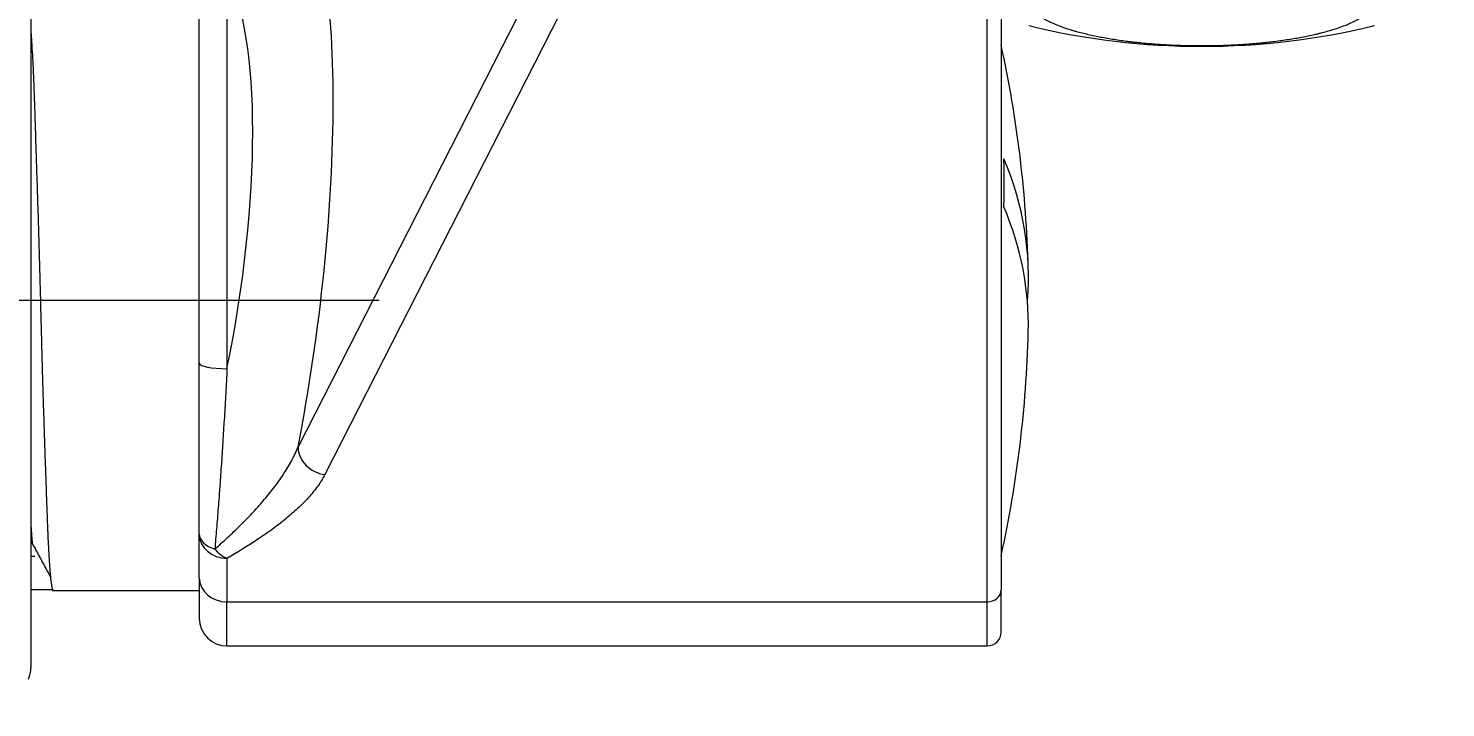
# Model space of a CAD drawing. Extents: x 8886 to 9306, y -19565 to -18971.
# Drawn here: x 9119.89 to 9158.34, y -19258.58 to -19240.14 of the extents above; entities that cross this region are included whole.
import ezdxf

# ---------------------------------------------------------------- set-up
doc = ezdxf.new("R2010")
doc.units = 0
doc.header["$MEASUREMENT"] = 0
doc.linetypes.add('CENTER', pattern=[47.5, 22, -8.5, 8.5, -8.5])
doc.linetypes.add('HIDDEN2', pattern=[4.7625, 3.175, -1.5875])
doc.layers.get('DEFPOINTS').update_dxf_attribs({"linetype": 'CONTINUOUS'})
doc.layers.add('1', color=4, linetype='HIDDEN2', lineweight=13)
doc.layers.add('5', color=2, linetype='CONTINUOUS', lineweight=9)
doc.styles.get("Standard").update_dxf_attribs({"font": ''})
doc.styles.get('Standard').set_extended_font_data('Gulim')
doc.dimstyles.new('STANDARD$0', dxfattribs={"dimtxt": 3.5, "dimasz": 2.5, "dimexe": 0.7, "dimexo": 0.7, "dimgap": 0.5, "dimtad": 3, "dimdec": 4, "dimdsep": 46, "dimtxsty": 'Standard', "dimcen": 0, "dimclrd": 2, "dimclre": 2, "dimclrt": 4, "dimadec": 0, "dimazin": 0, "dimtp": 0.2, "dimtm": 0.1, "dimtfac": 0.5, "dimtdec": 4, "dimtmove": 1, "dimatfit": 3, "dimfxl": 1, "dimtolj": 1, "dimarcsym": 0})

# ---------------------------------------------------------------- blocks, each defined once
blk = doc.blocks.new('*D12')
at = {"layer": '5', "color": 2, "lineweight": -2, "transparency": 16777216}
for p, q in [((9271.522, -19173.646), (9271.522, -19288.167)), ((9111.708, -19271.015), (9111.708, -19288.167)), ((9116.708, -19287.467), (9266.522, -19287.467))]:
    blk.add_line(p, q, dxfattribs=at)
at = {"layer": '5', "color": 2, "transparency": 16777216}
for points in [[(9116.708, -19286.634), (9116.708, -19288.3), (9111.708, -19287.467)], [(9266.522, -19286.634), (9266.522, -19288.3), (9271.522, -19287.467)]]:
    blk.add_solid(points, dxfattribs=at)
at = {"layer": 'DEFPOINTS', "color": 0, "transparency": 16777216}
for p in [(9271.522, -19172.946), (9111.708, -19270.315), (9271.522, -19287.467)]:
    blk.add_point(p, dxfattribs=at)
at = {"layer": '5', "color": 4, "transparency": 16777216, "insert": (9181.509, -19283.113), "char_height": 5, "attachment_point": 5, "bg_fill": 3, "box_fill_scale": 1.25, "bg_fill_color": 256, "bg_fill_true_color": 13158600, "bg_fill_transparency": 0}
blk.add_mtext('\\A1;213.1', dxfattribs=at)

msp = doc.modelspace()

# ---------------------------------------------------------------- linework, layer by layer
at = {"layer": '1', "color": 1, "linetype": 'Continuous', "lineweight": 13}
for p, q in [((9127.207, -19251.51), (9134.794, -19236.631)), ((9135.522, -19237.374), (9127.934, -19252.253)), ((9145.904, -19255.709), (9145.904, -19237.374)), ((9125.279, -19238.726), (9125.279, -19249.381)), ((9125.279, -19254.531), (9125.279, -19255.709)), ((9125.279, -19256.906), (9125.279, -19255.709)), ((9125.279, -19255.709), (9145.904, -19255.709)), ((9145.904, -19256.906), (9145.904, -19255.709))]:
    msp.add_line(p, q, dxfattribs=at)
at = {"layer": '1', "color": 7, "linetype": 'Continuous', "lineweight": 18}
for p, q in [((9146.279, -19237.047), (9146.279, -19255.382)), ((9119.958, -19237.569), (9119.958, -19254.738)), ((9124.529, -19249.233), (9124.529, -19239.431)), ((9124.529, -19255.055), (9124.529, -19253.876)), ((9119.958, -19254.469), (9120.069, -19254.469)), ((9119.958, -19254.738), (9119.958, -19257.494)), ((9124.529, -19255.055), (9124.529, -19256.156)), ((9119.958, -19255.377), (9120.576, -19255.377)), ((9120.558, -19255.406), (9124.529, -19255.406)), ((9146.279, -19256.531), (9146.279, -19255.382)), ((9125.279, -19256.906), (9145.904, -19256.906))]:
    msp.add_line(p, q, dxfattribs=at)
at = {"layer": '1', "color": 1, "linetype": 'CENTER', "lineweight": 13}
for p, q in [((9129.404, -19247.531), (9095.654, -19247.531)), ((9124.766, -19247.531), (9106.833, -19247.531))]:
    msp.add_line(p, q, dxfattribs=at)
at = {"layer": '1', "color": 7, "linetype": 'Continuous', "lineweight": 18}
for centre, radius, start, end in [((9151.717, -19220.821), 19.812, 256.3145, 283.6855), ((9114.568, -19247.531), 32.461, 1.5177, 12.3404), ((9114.568, -19247.531), 32.461, 347.6596, 358.4823), ((9125.279, -19256.156), 0.75, 180, 270), ((9145.904, -19256.531), 0.375, 270, 0), ((9119.208, -19257.494), 0.75, 335.556, 0)]:
    msp.add_arc(centre, radius, start, end, dxfattribs=at)
at = {"layer": '1', "color": 1, "linetype": 'Continuous', "lineweight": 13}
for centre, major_axis, ratio, start_param, end_param in [((9125.263, -19247.798), (-1.486, -11.621), 0.214156, 1.273085, 2.94499), ((9123.08, -19247.531), (-1.524, -9.366), 0.263219, 1.415021, 2.833909), ((9125.279, -19249.233), (0.75, 0), 0.197276, 3.141593, 4.712389), ((9127.934, -19251.599), (-0.668, 0.341), 0.84641, 0.407465, 1.978262), ((9125.279, -19253.876), (0.75, 0), 0.872321, 3.141593, 4.712389), ((9125.279, -19253.876), (-0.75, 0), 0.593534, 0, 1.114655), ((9125.279, -19253.876), (-0.377, 0.648), 0.668138, 1.811854, 2.424581), ((9125.279, -19255.055), (-0.75, 0), 0.872321, 0, 1.570796), ((9145.904, -19255.382), (0.375, 0), 0.872321, 4.712389, 6.283185)]:
    msp.add_ellipse(centre, major_axis=major_axis, ratio=ratio, start_param=start_param, end_param=end_param, dxfattribs=at)
at = {"layer": '1', "color": 7, "linetype": 'Continuous', "lineweight": 18}
for centre, start_param in [((9114.568, -19246.877), 6.241942), ((9114.568, -19248.186), 6.270234)]:
    msp.add_ellipse(centre, major_axis=(32.452, 0), ratio=0.488933, start_param=start_param, end_param=6.48595, dxfattribs=at)
for points, knots in [([(9156.404, -19239.38), (9156.404, -19239.392), (9156.404, -19239.404), (9156.401, -19239.428), (9156.395, -19239.464), (9156.383, -19239.499), (9156.352, -19239.569), (9156.322, -19239.616), (9156.271, -19239.673), (9156.261, -19239.684), (9156.238, -19239.707), (9156.226, -19239.718), (9156.189, -19239.752), (9156.162, -19239.774), (9156.075, -19239.838), (9156.009, -19239.88), (9155.898, -19239.94), (9155.86, -19239.96), (9155.799, -19239.989), (9155.778, -19239.998), (9155.736, -19240.017), (9155.715, -19240.026), (9155.607, -19240.072), (9155.515, -19240.107), (9155.322, -19240.173), (9155.22, -19240.204), (9155.061, -19240.249), (9155.007, -19240.263), (9154.924, -19240.284), (9154.897, -19240.291), (9154.84, -19240.305), (9154.812, -19240.311), (9154.67, -19240.344), (9154.554, -19240.368), (9154.316, -19240.413), (9154.195, -19240.434), (9153.949, -19240.472), (9153.824, -19240.49), (9153.633, -19240.514), (9153.536, -19240.525), (9153.439, -19240.535), (9153.374, -19240.542), (9153.341, -19240.545), (9153.177, -19240.561), (9153.045, -19240.572), (9152.78, -19240.591), (9152.513, -19240.606), (9152.244, -19240.616), (9152.042, -19240.62), (9151.94, -19240.622), (9151.822, -19240.623), (9151.771, -19240.623), (9151.737, -19240.623), (9151.719, -19240.623), (9151.567, -19240.623), (9151.297, -19240.62), (9150.896, -19240.605), (9150.631, -19240.589), (9150.368, -19240.571), (9150.237, -19240.559), (9150.042, -19240.54), (9149.978, -19240.534), (9149.881, -19240.523), (9149.848, -19240.519), (9149.784, -19240.511), (9149.624, -19240.492), (9149.468, -19240.47), (9149.223, -19240.432), (9149.103, -19240.411), (9148.869, -19240.366), (9148.754, -19240.342), (9148.53, -19240.29), (9148.421, -19240.263), (9148.289, -19240.226), (9148.263, -19240.218), (9148.211, -19240.203), (9148.185, -19240.195), (9148.108, -19240.171), (9148.059, -19240.155), (9147.913, -19240.105), (9147.822, -19240.07), (9147.65, -19239.997), (9147.57, -19239.959), (9147.478, -19239.909), (9147.46, -19239.899), (9147.425, -19239.878), (9147.408, -19239.868), (9147.359, -19239.836), (9147.328, -19239.815), (9147.241, -19239.751), (9147.192, -19239.706), (9147.132, -19239.638), (9147.114, -19239.615), (9147.095, -19239.586), (9147.091, -19239.58), (9147.084, -19239.569), (9147.081, -19239.563), (9147.071, -19239.545), (9147.065, -19239.533), (9147.04, -19239.474), (9147.029, -19239.427), (9147.029, -19239.38)], [0, 0, 0, 0, 0.007813, 0.007813, 0.015625, 0.03125, 0.03125, 0.0625, 0.0625, 0.070313, 0.070313, 0.078125, 0.078125, 0.09375, 0.09375, 0.125, 0.125, 0.140625, 0.140625, 0.148438, 0.148438, 0.15625, 0.15625, 0.1875, 0.1875, 0.21875, 0.21875, 0.234375, 0.234375, 0.242188, 0.242188, 0.25, 0.25, 0.28125, 0.28125, 0.3125, 0.3125, 0.34375, 0.34375, 0.359375, 0.367188, 0.367188, 0.375, 0.375, 0.40625, 0.40625, 0.4375, 0.46875, 0.46875, 0.484375, 0.492188, 0.496094, 0.496094, 0.5, 0.5, 0.53125, 0.5625, 0.59375, 0.59375, 0.625, 0.625, 0.640625, 0.640625, 0.648438, 0.648438, 0.65625, 0.6875, 0.6875, 0.71875, 0.71875, 0.75, 0.75, 0.78125, 0.78125, 0.789063, 0.789063, 0.796875, 0.796875, 0.8125, 0.8125, 0.84375, 0.84375, 0.875, 0.875, 0.882813, 0.882813, 0.890625, 0.890625, 0.90625, 0.90625, 0.9375, 0.9375, 0.953125, 0.953125, 0.957031, 0.957031, 0.960938, 0.960938, 0.96875, 0.96875, 1, 1, 1, 1]), ([(9119.958, -19240.216), (9119.96, -19240.249), (9119.963, -19240.284), (9119.969, -19240.364), (9119.972, -19240.409), (9119.977, -19240.481), (9119.978, -19240.506), (9119.982, -19240.556), (9119.983, -19240.582), (9119.991, -19240.712), (9119.998, -19240.824), (9120.01, -19241.062), (9120.022, -19241.314), (9120.034, -19241.594), (9120.045, -19241.888), (9120.051, -19242.042), (9120.057, -19242.244), (9120.059, -19242.285), (9120.062, -19242.367), (9120.066, -19242.491), (9120.07, -19242.618), (9120.078, -19242.875), (9120.083, -19243.052), (9120.095, -19243.414), (9120.1, -19243.6), (9120.113, -19243.982), (9120.119, -19244.178), (9120.127, -19244.429), (9120.129, -19244.479), (9120.132, -19244.581), (9120.137, -19244.733), (9120.142, -19244.886), (9120.152, -19245.195), (9120.164, -19245.61), (9120.177, -19246.034), (9120.189, -19246.462), (9120.195, -19246.678), (9120.203, -19246.951), (9120.204, -19247.005), (9120.207, -19247.115), (9120.212, -19247.279), (9120.216, -19247.442), (9120.224, -19247.768), (9120.235, -19248.201), (9120.246, -19248.631), (9120.257, -19249.058), (9120.263, -19249.271), (9120.27, -19249.536), (9120.272, -19249.589), (9120.275, -19249.694), (9120.276, -19249.747), (9120.281, -19249.904), (9120.284, -19250.008), (9120.294, -19250.316), (9120.306, -19250.72), (9120.319, -19251.108), (9120.332, -19251.488), (9120.338, -19251.675), (9120.346, -19251.903), (9120.348, -19251.948), (9120.351, -19252.039), (9120.352, -19252.083), (9120.357, -19252.217), (9120.36, -19252.304), (9120.369, -19252.561), (9120.38, -19252.891), (9120.397, -19253.349), (9120.408, -19253.628), (9120.414, -19253.795), (9120.416, -19253.828), (9120.418, -19253.893), (9120.42, -19253.926), (9120.424, -19254.021), (9120.427, -19254.082), (9120.435, -19254.26), (9120.441, -19254.37), (9120.453, -19254.574), (9120.466, -19254.763), (9120.479, -19254.919), (9120.489, -19255.024), (9120.492, -19255.057), (9120.499, -19255.119), (9120.502, -19255.148), (9120.512, -19255.226), (9120.518, -19255.27), (9120.53, -19255.339), (9120.542, -19255.389), (9120.553, -19255.406), (9120.558, -19255.406)], [0, 0, 0, 0, 0.01247, 0.01247, 0.027458, 0.027458, 0.034952, 0.034952, 0.042446, 0.042446, 0.072422, 0.072422, 0.102398, 0.132374, 0.132374, 0.16235, 0.16235, 0.169844, 0.169844, 0.177338, 0.192326, 0.192326, 0.222302, 0.222302, 0.252278, 0.252278, 0.282254, 0.282254, 0.289748, 0.289748, 0.297242, 0.31223, 0.31223, 0.342206, 0.372182, 0.372182, 0.402158, 0.402158, 0.409652, 0.409652, 0.417146, 0.432134, 0.432134, 0.46211, 0.492086, 0.492086, 0.522062, 0.522062, 0.529556, 0.529556, 0.537049, 0.537049, 0.552037, 0.552037, 0.582013, 0.611989, 0.611989, 0.641965, 0.641965, 0.649459, 0.649459, 0.656953, 0.656953, 0.671941, 0.671941, 0.701917, 0.731893, 0.761869, 0.761869, 0.769363, 0.769363, 0.776857, 0.776857, 0.791845, 0.791845, 0.821821, 0.821821, 0.851797, 0.881773, 0.881773, 0.896761, 0.896761, 0.911749, 0.911749, 0.941725, 0.941725, 0.971701, 1, 1, 1, 1]), ([(9124.529, -19253.876), (9124.529, -19253.529), (9124.529, -19253.083), (9124.529, -19252.571), (9124.529, -19252.43), (9124.529, -19252.336), (9124.529, -19252.288), (9124.529, -19252.051), (9124.529, -19251.859), (9124.529, -19251.277), (9124.529, -19250.881), (9124.529, -19250.273), (9124.529, -19250.068), (9124.529, -19249.654), (9124.529, -19249.445), (9124.529, -19249.233)], [0, 0, 0, 0, 0.25, 0.3125, 0.34375, 0.34375, 0.375, 0.375, 0.5, 0.5, 0.75, 0.75, 0.875, 0.875, 1, 1, 1, 1]), ([(9119.958, -19253.622), (9119.958, -19253.635), (9119.959, -19253.649), (9119.962, -19253.686), (9119.967, -19253.754), (9119.972, -19253.817), (9119.981, -19253.938), (9119.99, -19254.033), (9119.999, -19254.115), (9120.001, -19254.133)], [0, 0, 0, 0, 0.066147, 0.066147, 0.179373, 0.405825, 0.405825, 0.85873, 1, 1, 1, 1])]:
    msp.add_open_spline(points, degree=3, knots=knots, dxfattribs=at)
for points, degree in [([(9146.356, -19244.99), (9146.359, -19244.766), (9146.362, -19244.324), (9146.359, -19243.894), (9146.356, -19243.682)], 3), ([(9119.994, -19254.122), (9120.245, -19254.584), (9120.497, -19255.047)], 2)]:
    msp.add_open_spline(points, degree=degree, dxfattribs=at)
at = {"layer": '1', "color": 1, "linetype": 'Continuous', "lineweight": 13}
for points, knots in [([(9125.279, -19249.381), (9125.268, -19249.606), (9125.256, -19249.828), (9125.232, -19250.268), (9125.22, -19250.485), (9125.182, -19251.129), (9125.155, -19251.548), (9125.113, -19252.163), (9125.099, -19252.365), (9125.081, -19252.615), (9125.077, -19252.665), (9125.07, -19252.765), (9125.059, -19252.913), (9125.033, -19253.255), (9125.01, -19253.54), (9124.98, -19253.913), (9124.964, -19254.096), (9124.949, -19254.276)], [0, 0, 0, 0, 0.125, 0.125, 0.25, 0.25, 0.5, 0.5, 0.625, 0.625, 0.65625, 0.65625, 0.6875, 0.75, 0.875, 0.875, 1, 1, 1, 1]), ([(9124.949, -19254.276), (9125.067, -19254.174), (9125.183, -19254.07), (9125.412, -19253.858), (9125.525, -19253.751), (9125.745, -19253.533), (9125.853, -19253.423), (9126.062, -19253.199), (9126.164, -19253.085), (9126.361, -19252.855), (9126.456, -19252.738), (9126.637, -19252.501), (9126.723, -19252.381), (9126.844, -19252.197), (9126.883, -19252.136), (9126.957, -19252.013), (9126.993, -19251.951), (9127.094, -19251.764), (9127.155, -19251.638), (9127.207, -19251.51)], [0, 0, 0, 0, 0.125, 0.125, 0.25, 0.25, 0.375, 0.375, 0.5, 0.5, 0.625, 0.625, 0.75, 0.75, 0.8125, 0.8125, 0.875, 0.875, 1, 1, 1, 1]), ([(9127.934, -19252.253), (9127.879, -19252.361), (9127.814, -19252.467), (9127.665, -19252.676), (9127.581, -19252.779), (9127.467, -19252.906), (9127.443, -19252.931), (9127.396, -19252.982), (9127.323, -19253.057), (9127.247, -19253.131), (9127.09, -19253.277), (9126.979, -19253.372), (9126.748, -19253.56), (9126.627, -19253.653), (9126.378, -19253.835), (9126.248, -19253.924), (9125.85, -19254.189), (9125.57, -19254.362), (9125.279, -19254.531)], [0, 0, 0, 0, 0.125, 0.125, 0.25, 0.25, 0.28125, 0.28125, 0.3125, 0.375, 0.375, 0.5, 0.5, 0.625, 0.625, 0.75, 0.75, 1, 1, 1, 1])]:
    msp.add_open_spline(points, degree=3, knots=knots, dxfattribs=at)

# ---------------------------------------------------------------- next in the draw order: dimensions: what is measured, and where the dimension line sits
at = {"layer": '5'}
dim = msp.add_linear_dim(base=(9271.522, -19287.467), p1=(9111.708, -19270.315), p2=(9271.522, -19172.946), dimstyle='STANDARD$0', override={"dimtxt": 5, "dimasz": 5, "dimdec": 1, "dimlfac": 1.333333, "dimzin": 9, "dimtdec": 1, "dimfxl": 1.25, "dimtfill": 1}, dxfattribs=at)
dim.commit()
dim.dimension.update_dxf_attribs({"geometry": '*D12', "text_midpoint": (9181.509, -19286.183), "dimtype": 160})

doc.saveas('drawing.dxf')
